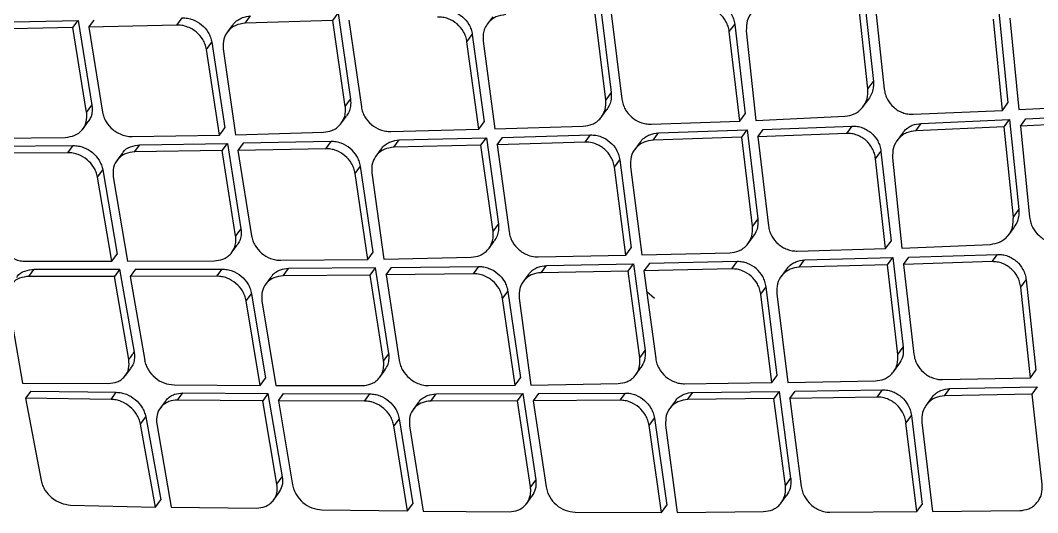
# Model space of a CAD drawing. Extents: x 832 to 912, y 781 to 934.
# Drawn here: x 898.177 to 900.054, y 877.338 to 878.246 of the extents above; entities that cross this region are included whole.
import ezdxf

# ---------------------------------------------------------------- set-up
doc = ezdxf.new("R2010")
doc.units = 0
doc.header["$MEASUREMENT"] = 0
doc.layers.add('1', color=4, linetype='Continuous')

# ---------------------------------------------------------------- blocks, each defined once
blk = doc.blocks.new('2026 SOVEREIGN HL')
at = {"layer": '1', "color": 3, "linetype": 'Continuous', "lineweight": 25}
for p, q in [((68.0042, 81.2031), (68.022, 81.038)), ((68.0119, 81.0245), (67.9942, 81.1895)), ((68.0242, 81.191), (68.042, 81.0241)), ((67.5282, 81.0045), (67.5077, 81.1677)), ((67.5177, 81.1812), (67.5382, 81.018)), ((67.5376, 81.1689), (67.558, 81.0055)), ((68.2536, 81.1666), (68.2704, 80.9984)), ((66.3923, 81.1473), (66.5544, 81.1506)), ((66.5446, 81.1373), (66.5544, 81.1506)), ((66.5544, 81.1506), (66.5799, 80.9943)), ((66.574, 81.138), (66.5838, 81.1513)), ((66.7366, 81.142), (66.7464, 81.1553)), ((66.8628, 81.1454), (66.8727, 81.1588)), ((67.0245, 81.1503), (66.8628, 81.1454)), ((67.0245, 81.1503), (67.0344, 81.1637)), ((67.0473, 80.9921), (67.0245, 81.1503)), ((67.0344, 81.1637), (67.0572, 81.0054)), ((67.0542, 81.1513), (67.0771, 80.9913)), ((67.3195, 81.1575), (67.3096, 81.144)), ((68.2603, 80.9847), (68.2435, 81.153)), ((68.2737, 81.1546), (68.2903, 80.9861)), ((66.5446, 81.1373), (66.3825, 81.134)), ((66.5701, 80.981), (66.5446, 81.1373)), ((66.7366, 81.142), (66.574, 81.138)), ((66.574, 81.138), (66.5995, 80.9815)), ((66.8394, 81.1421), (66.8295, 81.1288)), ((67.7561, 81.1299), (67.7661, 81.1434)), ((67.7754, 80.9651), (67.7561, 81.1299)), ((67.7661, 81.1434), (67.7854, 80.9786)), ((67.7876, 81.1317), (67.8052, 80.9662)), ((66.7912, 81.0971), (66.801, 81.1104)), ((66.801, 81.1104), (66.8254, 80.9525)), ((67.272, 81.1113), (67.2819, 81.1247)), ((67.2939, 80.95), (67.272, 81.1113)), ((67.2819, 81.1247), (67.3038, 80.9634)), ((67.3018, 81.1123), (67.3235, 80.9508)), ((66.8156, 80.9392), (66.7912, 81.0971)), ((66.8222, 81.0983), (66.845, 80.9397)), ((68.0119, 81.0245), (68.022, 81.038)), ((67.5382, 81.018), (67.5282, 81.0045)), ((67.0473, 80.9921), (67.0572, 81.0054)), ((68.0034, 80.9918), (68.0134, 81.0054)), ((68.2603, 80.9847), (68.2704, 80.9984)), ((66.5701, 80.981), (66.5799, 80.9943)), ((67.5203, 80.9727), (67.5302, 80.9861)), ((67.7754, 80.9651), (67.7854, 80.9786)), ((68.0954, 80.9775), (68.2603, 80.9847)), ((68.2903, 80.9861), (68.4558, 80.9941)), ((66.5634, 80.9508), (66.5731, 80.964)), ((67.0399, 80.961), (67.0498, 80.9744)), ((67.2939, 80.95), (67.3038, 80.9634)), ((67.6117, 80.9595), (67.7754, 80.9651)), ((67.8052, 80.9662), (67.9697, 80.974)), ((68.1002, 80.9473), (68.1102, 80.9609)), ((68.1102, 80.9609), (68.2734, 80.9679)), ((68.2634, 80.9542), (68.2734, 80.9679)), ((68.2734, 80.9679), (68.2905, 80.8018)), ((68.2934, 80.9556), (68.3034, 80.9692)), ((68.4587, 80.9633), (68.2934, 80.9556)), ((68.3034, 80.9692), (68.4688, 80.977)), ((66.845, 80.9397), (67.0072, 80.9445)), ((67.1312, 80.9458), (67.2939, 80.95)), ((67.3235, 80.9508), (67.4866, 80.9555)), ((67.6154, 80.9299), (67.6253, 80.9433)), ((67.6253, 80.9433), (67.789, 80.9487)), ((67.779, 80.9353), (67.7889, 80.9487)), ((67.789, 80.9487), (67.8087, 80.7846)), ((67.8087, 80.9363), (67.8187, 80.9498)), ((67.9728, 80.9423), (67.8087, 80.9363)), ((67.8187, 80.9498), (67.9828, 80.9558)), ((67.9728, 80.9423), (67.9828, 80.9558)), ((68.076, 80.943), (68.066, 80.9294)), ((68.2634, 80.9542), (68.1002, 80.9473)), ((68.2804, 80.7882), (68.2634, 80.9542)), ((68.2934, 80.9556), (68.3104, 80.7877)), ((66.3699, 80.9334), (66.5307, 80.935)), ((66.654, 80.9366), (66.8156, 80.9392)), ((66.6587, 80.9082), (66.6685, 80.9214)), ((66.6685, 80.9214), (66.8299, 80.9239)), ((66.8201, 80.9106), (66.8299, 80.9239)), ((66.8299, 80.9239), (66.8548, 80.7667)), ((66.8592, 80.9244), (66.8494, 80.9111)), ((67.0211, 80.9275), (66.8592, 80.9244)), ((67.0113, 80.9141), (67.0211, 80.9274)), ((67.137, 80.9169), (67.1468, 80.9302)), ((67.1468, 80.9302), (67.3078, 80.9341)), ((67.2979, 80.9208), (67.3078, 80.9341)), ((67.3078, 80.9341), (67.33, 80.775)), ((67.3275, 80.9215), (67.3374, 80.9349)), ((67.4904, 80.9261), (67.3275, 80.9215)), ((67.3275, 80.9215), (67.3497, 80.7607)), ((67.3374, 80.9349), (67.5003, 80.9395)), ((67.4904, 80.9261), (67.5003, 80.9395)), ((67.5916, 80.9261), (67.5817, 80.9127)), ((67.779, 80.9353), (67.6154, 80.9299)), ((67.7988, 80.7712), (67.779, 80.9353)), ((67.8087, 80.9363), (67.8284, 80.772)), ((66.5354, 80.9067), (66.3748, 80.9054)), ((66.3846, 80.9186), (66.5452, 80.92)), ((66.5354, 80.9067), (66.5452, 80.92)), ((66.6357, 80.9056), (66.626, 80.8924)), ((66.8201, 80.9106), (66.6587, 80.9082)), ((66.845, 80.7535), (66.8201, 80.9106)), ((67.0113, 80.9141), (66.8494, 80.9111)), ((66.8494, 80.9111), (66.8742, 80.7538)), ((67.1136, 80.9137), (67.1038, 80.9003)), ((67.2979, 80.9208), (67.137, 80.9169)), ((67.3201, 80.7617), (67.2979, 80.9208)), ((68.0261, 80.8957), (68.0361, 80.9092)), ((68.0361, 80.9092), (68.0547, 80.7435)), ((67.5442, 80.88), (67.5541, 80.8934)), ((67.5541, 80.8934), (67.5753, 80.7312)), ((68.0447, 80.73), (68.0261, 80.8957)), ((68.0574, 80.8973), (68.0744, 80.7309)), ((66.59, 80.8618), (66.5998, 80.8751)), ((66.5998, 80.8751), (66.6262, 80.7199)), ((67.0655, 80.8687), (67.0753, 80.882)), ((67.0893, 80.71), (67.0655, 80.8687)), ((67.0991, 80.7233), (67.0753, 80.882)), ((67.0964, 80.8698), (67.1185, 80.7104)), ((67.5654, 80.7179), (67.5442, 80.88)), ((67.5738, 80.8809), (67.5949, 80.7185)), ((66.6164, 80.7067), (66.59, 80.8618)), ((66.6192, 80.8621), (66.6455, 80.7067)), ((68.2804, 80.7882), (68.2905, 80.8018)), ((67.3201, 80.7617), (67.33, 80.775)), ((67.8087, 80.7846), (67.7988, 80.7712)), ((66.8548, 80.7667), (66.845, 80.7535)), ((67.7908, 80.7392), (67.8007, 80.7527)), ((68.2718, 80.7555), (68.2818, 80.7691)), ((66.8382, 80.7231), (66.8479, 80.7364)), ((67.3127, 80.7305), (67.3225, 80.7439)), ((68.0447, 80.73), (68.0547, 80.7435)), ((68.0744, 80.7309), (68.2382, 80.7378)), ((66.6164, 80.7067), (66.6262, 80.7199)), ((67.0893, 80.71), (67.0991, 80.7233)), ((67.4035, 80.7147), (67.5654, 80.7179)), ((67.5654, 80.7179), (67.5753, 80.7312)), ((67.5949, 80.7185), (67.7572, 80.7222)), ((67.8817, 80.7254), (68.0447, 80.73)), ((68.0878, 80.7143), (68.2511, 80.7194)), ((68.2411, 80.7059), (68.2511, 80.7194)), ((66.4568, 80.7067), (66.6164, 80.7067)), ((66.6455, 80.7067), (66.8056, 80.7074)), ((66.9284, 80.7084), (67.0893, 80.71)), ((67.1185, 80.7104), (67.28, 80.7142)), ((67.1327, 80.6949), (67.2938, 80.697)), ((67.284, 80.6836), (67.2938, 80.6969)), ((67.4091, 80.6856), (67.419, 80.6989)), ((67.419, 80.6989), (67.5792, 80.7018)), ((67.5693, 80.6885), (67.5792, 80.7018)), ((67.5792, 80.7018), (67.6007, 80.5419)), ((67.6086, 80.7024), (67.5987, 80.689)), ((67.7708, 80.706), (67.6086, 80.7024)), ((67.7609, 80.6925), (67.7708, 80.706)), ((67.8853, 80.6956), (67.8952, 80.709)), ((68.0482, 80.7), (67.8853, 80.6956)), ((67.8952, 80.709), (68.0581, 80.7135)), ((68.0482, 80.7), (68.0581, 80.7134)), ((68.0673, 80.5349), (68.0482, 80.7)), ((68.0581, 80.7135), (68.0772, 80.5484)), ((68.0778, 80.7008), (68.0878, 80.7143)), ((68.2411, 80.7059), (68.0778, 80.7008)), ((68.0778, 80.7008), (68.0968, 80.5356)), ((66.4634, 80.6788), (66.4731, 80.6919)), ((66.6213, 80.6786), (66.4634, 80.6788)), ((66.4731, 80.6919), (66.631, 80.6918)), ((66.631, 80.6917), (66.6213, 80.6786)), ((66.648, 80.5257), (66.6213, 80.6786)), ((66.631, 80.6918), (66.6578, 80.5389)), ((66.66, 80.6918), (66.6503, 80.6786)), ((66.8103, 80.6791), (66.6503, 80.6786)), ((66.6503, 80.6786), (66.6772, 80.524)), ((66.66, 80.6918), (66.82, 80.6923)), ((66.8103, 80.6791), (66.82, 80.6923)), ((66.9101, 80.6774), (66.9004, 80.6641)), ((66.933, 80.6798), (66.9427, 80.6931)), ((67.0936, 80.6813), (66.933, 80.6798)), ((67.1034, 80.6946), (66.9427, 80.6931)), ((67.0936, 80.6813), (67.1034, 80.6945)), ((67.118, 80.5234), (67.0936, 80.6813)), ((67.1278, 80.5366), (67.1034, 80.6946)), ((67.1229, 80.6816), (67.1327, 80.6949)), ((67.284, 80.6836), (67.1229, 80.6816)), ((67.1229, 80.6816), (67.1471, 80.5235)), ((67.3858, 80.6825), (67.376, 80.6692)), ((67.5693, 80.6885), (67.4091, 80.6856)), ((67.5909, 80.5286), (67.5693, 80.6885)), ((67.7609, 80.6925), (67.5987, 80.689)), ((67.5987, 80.689), (67.6203, 80.5274)), ((67.8616, 80.6919), (67.8517, 80.6785)), ((67.8143, 80.646), (67.8242, 80.6594)), ((67.8447, 80.4963), (67.8242, 80.6594)), ((68.294, 80.6587), (68.304, 80.6722)), ((68.312, 80.492), (68.294, 80.6587)), ((68.304, 80.6723), (68.3219, 80.5056)), ((66.8645, 80.6337), (66.8742, 80.6469)), ((66.8742, 80.6469), (66.9001, 80.491)), ((67.3378, 80.6377), (67.3476, 80.651)), ((67.3476, 80.651), (67.3708, 80.4915)), ((67.6181, 80.6381), (67.604, 80.6501)), ((67.8349, 80.4829), (67.8143, 80.646)), ((67.8437, 80.6466), (67.8642, 80.4833)), ((66.425, 80.6347), (66.4519, 80.4817)), ((66.8903, 80.4778), (66.8645, 80.6337)), ((66.8936, 80.6338), (66.9192, 80.4777)), ((67.361, 80.4782), (67.3378, 80.6377)), ((67.3685, 80.6385), (67.3901, 80.4784)), ((68.0673, 80.5349), (68.0772, 80.5484)), ((67.1278, 80.5366), (67.118, 80.5234)), ((67.5909, 80.5286), (67.6007, 80.5419)), ((66.6417, 80.4961), (66.6514, 80.5092)), ((67.5834, 80.4973), (67.5932, 80.5107)), ((68.0592, 80.5029), (68.0691, 80.5163)), ((66.8903, 80.4778), (66.9001, 80.491)), ((67.1111, 80.493), (67.1209, 80.5062)), ((67.8349, 80.4829), (67.8447, 80.4963)), ((68.1497, 80.4884), (68.312, 80.492)), ((68.312, 80.492), (68.3219, 80.5056)), ((66.4519, 80.4817), (66.6102, 80.4813)), ((66.7314, 80.4787), (66.8903, 80.4778)), ((66.9192, 80.4777), (67.0787, 80.4774)), ((67.2009, 80.4776), (67.361, 80.4782)), ((67.3901, 80.4784), (67.5509, 80.4811)), ((67.6737, 80.4808), (67.8349, 80.4829)), ((67.8642, 80.4833), (68.0257, 80.486)), ((68.1531, 80.4584), (68.1631, 80.4719)), ((68.1631, 80.4719), (68.3252, 80.4753)), ((68.3152, 80.4618), (68.3252, 80.4753)), ((66.4668, 80.4672), (66.4571, 80.4541)), ((66.6151, 80.4519), (66.4571, 80.4541)), ((66.4571, 80.4541), (66.4861, 80.3025)), ((66.4668, 80.4672), (66.6248, 80.4651)), ((66.6151, 80.4519), (66.6248, 80.4651)), ((66.7378, 80.4507), (66.7476, 80.4638)), ((66.7476, 80.4638), (66.9048, 80.4627)), ((66.9048, 80.4627), (66.8951, 80.4496)), ((66.9048, 80.4627), (66.9311, 80.3092)), ((66.924, 80.4494), (66.9337, 80.4626)), ((66.9337, 80.4626), (67.093, 80.4621)), ((67.0832, 80.4489), (67.093, 80.4621)), ((67.2054, 80.4489), (67.2151, 80.4621)), ((67.2151, 80.4621), (67.3751, 80.4626)), ((67.3653, 80.4493), (67.3751, 80.4626)), ((67.3751, 80.4626), (67.3989, 80.3039)), ((67.4042, 80.4627), (67.3944, 80.4494)), ((67.4042, 80.4627), (67.5645, 80.4637)), ((67.5547, 80.4504), (67.5645, 80.4637)), ((67.6792, 80.4515), (67.6891, 80.4649)), ((67.8386, 80.4534), (67.6792, 80.4515)), ((67.6891, 80.4649), (67.8485, 80.4667)), ((67.8485, 80.4667), (67.8386, 80.4534)), ((67.8596, 80.2926), (67.8386, 80.4534)), ((67.8485, 80.4667), (67.8694, 80.306)), ((67.8679, 80.4538), (67.8778, 80.4671)), ((68.0293, 80.4562), (67.8679, 80.4538)), ((67.8679, 80.4538), (67.8889, 80.2912)), ((67.8778, 80.4671), (68.0392, 80.4696)), ((68.0293, 80.4562), (68.0392, 80.4696)), ((68.1296, 80.4549), (68.1196, 80.4415)), ((68.3152, 80.4618), (68.1531, 80.4584)), ((68.3337, 80.2958), (68.3152, 80.4618)), ((66.7156, 80.449), (66.7059, 80.4358)), ((66.8951, 80.4495), (66.7378, 80.4507)), ((66.9214, 80.296), (66.8951, 80.4496)), ((66.924, 80.4494), (66.9503, 80.2942)), ((67.0832, 80.4489), (66.924, 80.4494)), ((67.1826, 80.4466), (67.1729, 80.4333)), ((67.3653, 80.4493), (67.2054, 80.4489)), ((67.3891, 80.2907), (67.3653, 80.4493)), ((67.5547, 80.4504), (67.3944, 80.4494)), ((67.3944, 80.4494), (67.418, 80.2906)), ((67.6561, 80.4486), (67.6462, 80.4353)), ((66.6694, 80.4066), (66.6791, 80.4198)), ((66.6791, 80.4198), (66.7071, 80.2668)), ((67.1468, 80.4162), (67.1371, 80.403)), ((67.1468, 80.4163), (67.1722, 80.2596)), ((67.6081, 80.4039), (67.6179, 80.4172)), ((67.6179, 80.4172), (67.6406, 80.257)), ((68.0823, 80.409), (68.0922, 80.4225)), ((68.0922, 80.4225), (68.1121, 80.2585)), ((66.6974, 80.2536), (66.6694, 80.4066)), ((66.6995, 80.4067), (66.7259, 80.2531)), ((67.1624, 80.2464), (67.1371, 80.403)), ((67.166, 80.403), (67.1912, 80.2461)), ((67.6308, 80.2437), (67.6081, 80.4039)), ((67.6387, 80.4046), (67.6597, 80.2436)), ((68.1022, 80.2451), (68.0822, 80.409)), ((68.1116, 80.4095), (68.1313, 80.2453)), ((66.9214, 80.296), (66.9311, 80.3092)), ((67.3989, 80.3039), (67.3891, 80.2907)), ((67.8596, 80.2926), (67.8694, 80.306)), ((66.6974, 80.2536), (66.7071, 80.2668)), ((66.915, 80.2664), (66.9247, 80.2795)), ((67.3822, 80.2602), (67.3919, 80.2734)), ((67.852, 80.2613), (67.8619, 80.2747)), ((66.5404, 80.2572), (66.6974, 80.2536)), ((66.7259, 80.2531), (66.8836, 80.2517)), ((67.0042, 80.2484), (67.1624, 80.2464)), ((67.1624, 80.2464), (67.1722, 80.2596)), ((67.1912, 80.2461), (67.3498, 80.2448)), ((67.6308, 80.2437), (67.6406, 80.257)), ((68.1313, 80.2453), (68.2921, 80.2469)), ((67.4715, 80.2441), (67.6308, 80.2437)), ((67.6597, 80.2436), (67.8196, 80.2453)), ((67.9419, 80.2441), (68.1022, 80.2451))]:
    blk.add_line(p, q, dxfattribs=at)
at = {"layer": '1', "color": 3, "linetype": 'Continuous', "lineweight": 25, "flags": 128}
for points in [[(66.8156, 80.9392), (66.8211, 80.9466), (66.8254, 80.9525)], [(67.361, 80.4782), (67.3665, 80.4856), (67.3708, 80.4915)], [(68.1022, 80.2451), (68.1077, 80.2526), (68.1121, 80.2585)]]:
    blk.add_lwpolyline(points, dxfattribs=at)
at = {"layer": '1', "color": 3, "linetype": 'Continuous', "lineweight": 25}
for points, knots in [([(65.5304, 85.7529), (65.7615, 85.6506), (66.2239, 85.446), (66.8968, 85.0959), (67.549, 84.7121), (68.1754, 84.2924), (68.7748, 83.8381), (69.3443, 83.3454), (69.8851, 82.8172), (70.3955, 82.2566), (70.878, 81.6702), (71.1725, 81.2589), (71.3199, 81.0533)], [0, 0, 0, 0, 0.100262, 0.200594, 0.300842, 0.400493, 0.499762, 0.599107, 0.699009, 0.799378, 0.89967, 1, 1, 1, 1]), ([(65.474, 85.1779), (65.4888, 85.1713), (65.5277, 85.1541), (65.5986, 85.1228), (65.6809, 85.0865), (65.7614, 85.0504), (65.83, 85.0191), (65.8948, 84.9888), (65.96, 84.9577), (66.078, 84.9007), (66.2452, 84.8176), (66.5155, 84.6772), (66.8377, 84.499), (67.2302, 84.2645), (67.635, 84.0024), (68.048, 83.7089), (68.4816, 83.3709), (68.934, 82.9798), (69.3999, 82.5304), (69.794, 82.1079), (70.1234, 81.7241), (70.3236, 81.4749), (70.4509, 81.31), (70.5097, 81.2328), (70.5681, 81.1547), (70.6242, 81.0787), (70.6812, 81.0002), (70.7362, 80.9226), (70.7743, 80.8687), (70.7919, 80.8437)], [0, 0, 0, 0, 0.0070152, 0.0183636, 0.033423, 0.0458503, 0.0564362, 0.0659722, 0.0767348, 0.0876128, 0.1225499, 0.1573384, 0.2190687, 0.2814672, 0.3546837, 0.4272196, 0.5001154, 0.5918222, 0.6850475, 0.7791456, 0.8408839, 0.9031277, 0.9169637, 0.9307216, 0.9450038, 0.9589914, 0.971501, 0.9868277, 1, 1, 1, 1]), ([(65.4668, 85.1624), (65.6788, 85.0677), (66.1027, 84.8784), (66.7183, 84.5522), (67.3155, 84.1964), (67.8904, 83.8089), (68.4389, 83.3883), (68.9609, 82.9354), (69.4568, 82.4506), (69.9258, 81.9368), (70.3703, 81.3995), (70.6419, 81.0224), (70.7778, 80.8338)], [0, 0, 0, 0, 0.100345, 0.2005899, 0.3009059, 0.4007551, 0.5000921, 0.5993814, 0.6990683, 0.7993487, 0.8996589, 1, 1, 1, 1]), ([(65.3862, 84.3949), (65.6142, 84.2867), (66.0703, 84.0704), (66.7267, 83.692), (67.3592, 83.2754), (67.9625, 82.8167), (68.5331, 82.3177), (69.0688, 81.7813), (69.5722, 81.2139), (69.8766, 80.8106), (70.0288, 80.609)], [0, 0, 0, 0, 0.125001, 0.250001, 0.375003, 0.499997, 0.624991, 0.749994, 0.874996, 1, 1, 1, 1]), ([(61.3533, 82.7876), (61.4809, 82.6836), (61.7413, 82.4714), (62.1237, 82.1604), (62.4895, 81.8632), (62.8226, 81.5926), (63.1215, 81.3499), (63.3865, 81.1347), (63.6181, 80.9467), (63.818, 80.7843), (64.0052, 80.6322), (64.1895, 80.4824), (64.3846, 80.3237), (64.5854, 80.1603), (64.7957, 79.9891), (65.0202, 79.8062), (65.2592, 79.6114), (65.5153, 79.4025), (65.7928, 79.1761), (66.1009, 78.9244), (66.4468, 78.6418), (66.8224, 78.3345), (67.2266, 78.0038), (67.6579, 77.651), (68.1234, 77.2704), (68.6072, 76.8749), (68.9361, 76.6068), (69.0982, 76.4746)], [0, 0, 0, 0, 0.049445, 0.100866, 0.148055, 0.191016, 0.22976, 0.263698, 0.293563, 0.319356, 0.341079, 0.366002, 0.390687, 0.416599, 0.443737, 0.472101, 0.503524, 0.536326, 0.571311, 0.611051, 0.655739, 0.705377, 0.75672, 0.812473, 0.872625, 0.937195, 1, 1, 1, 1]), ([(67.7124, 81.1895), (67.7156, 81.1894), (67.7221, 81.1893), (67.7317, 81.1867), (67.7405, 81.1826), (67.7509, 81.1752), (67.7591, 81.165), (67.7644, 81.1532), (67.7655, 81.1467), (67.7661, 81.1434)], [0, 0, 0, 0, 0.129448, 0.25585, 0.379504, 0.500812, 0.737991, 0.865947, 1, 1, 1, 1]), ([(67.2278, 81.1702), (67.2311, 81.1701), (67.2375, 81.17), (67.25, 81.1666), (67.2642, 81.1585), (67.2746, 81.1459), (67.2801, 81.1343), (67.2813, 81.128), (67.2819, 81.1247)], [0, 0, 0, 0, 0.130215, 0.257154, 0.500638, 0.739242, 0.866917, 1, 1, 1, 1]), ([(67.7561, 81.1299), (67.7555, 81.1332), (67.7544, 81.1397), (67.7491, 81.1515), (67.7409, 81.1616), (67.7305, 81.1691), (67.7217, 81.1732), (67.7121, 81.1758), (67.7056, 81.1759), (67.7024, 81.1759)], [0, 0, 0, 0, 0.134035, 0.26193, 0.499067, 0.620292, 0.744049, 0.870514, 1, 1, 1, 1]), ([(67.8303, 81.1817), (67.8245, 81.1808), (67.8155, 81.1794), (67.8049, 81.1731), (67.7957, 81.1645), (67.7877, 81.1506), (67.7876, 81.138), (67.7876, 81.1317)], [0, 0, 0, 0, 0.229372, 0.360118, 0.501406, 0.750957, 1, 1, 1, 1]), ([(66.7464, 81.1553), (66.7497, 81.1552), (66.7561, 81.155), (66.7686, 81.1516), (66.7828, 81.1435), (66.7933, 81.1312), (66.799, 81.1198), (66.8003, 81.1135), (66.801, 81.1104)], [0, 0, 0, 0, 0.130676, 0.2576457, 0.4999555, 0.7401154, 0.867658, 1, 1, 1, 1]), ([(66.8396, 81.142), (66.8401, 81.1427), (66.8424, 81.1466), (66.8485, 81.1513), (66.8589, 81.1571), (66.8674, 81.1581), (66.8727, 81.1588)], [0, 0, 0, 0, 0.074296, 0.359252, 0.608781, 1, 1, 1, 1]), ([(67.272, 81.1113), (67.2714, 81.1146), (67.2702, 81.1209), (67.2647, 81.1325), (67.2543, 81.1451), (67.2401, 81.1532), (67.2276, 81.1566), (67.2212, 81.1567), (67.2179, 81.1568)], [0, 0, 0, 0, 0.133325, 0.261145, 0.499802, 0.743135, 0.869939, 1, 1, 1, 1]), ([(67.3434, 81.1613), (67.3372, 81.1604), (67.3247, 81.1585), (67.312, 81.1482), (67.3057, 81.1382), (67.3015, 81.1269), (67.3016, 81.1185), (67.3018, 81.1123)], [0, 0, 0, 0, 0.249644, 0.499884, 0.663704, 0.750665, 1, 1, 1, 1]), ([(66.7912, 81.0971), (66.7905, 81.1002), (66.7891, 81.1065), (66.7835, 81.1179), (66.7749, 81.1278), (66.7639, 81.1354), (66.7538, 81.1398), (66.7445, 81.1421), (66.7387, 81.142), (66.7366, 81.142)], [0, 0, 0, 0, 0.132172, 0.259614, 0.499695, 0.62432, 0.768797, 0.918084, 1, 1, 1, 1]), ([(66.8628, 81.1454), (66.8567, 81.1446), (66.8445, 81.1428), (66.8305, 81.1318), (66.8218, 81.1164), (66.8221, 81.1043), (66.8222, 81.0983)], [0, 0, 0, 0, 0.249924, 0.500159, 0.750205, 1, 1, 1, 1]), ([(68.022, 81.038), (68.0221, 81.0365), (68.0224, 81.0324), (68.0218, 81.0246), (68.0194, 81.0148), (68.0153, 81.0087), (68.0132, 81.0056)], [0, 0, 0, 0, 0.128471, 0.350189, 0.66488, 1, 1, 1, 1]), ([(67.5382, 81.018), (67.5383, 81.0137), (67.5386, 81.0058), (67.5358, 80.9948), (67.5319, 80.9892), (67.5299, 80.9863)], [0, 0, 0, 0, 0.372317, 0.685144, 1, 1, 1, 1]), ([(67.9697, 80.974), (67.9755, 80.9749), (67.9846, 80.9764), (67.9951, 80.9828), (68.0041, 80.9915), (68.0119, 81.0055), (68.0119, 81.0181), (68.0119, 81.0245)], [0, 0, 0, 0, 0.232802, 0.362706, 0.501409, 0.750873, 1, 1, 1, 1]), ([(68.042, 81.0241), (68.0426, 81.0208), (68.0437, 81.0143), (68.0489, 81.0024), (68.057, 80.9921), (68.0674, 80.9845), (68.0762, 80.9803), (68.0857, 80.9777), (68.0921, 80.9776), (68.0954, 80.9775)], [0, 0, 0, 0, 0.13391, 0.261652, 0.498543, 0.621595, 0.745962, 0.87198, 1, 1, 1, 1]), ([(67.0572, 81.0054), (67.0574, 81.0009), (67.0578, 80.993), (67.0549, 80.9824), (67.0513, 80.9771), (67.0495, 80.9745)], [0, 0, 0, 0, 0.4009821, 0.7050127, 1, 1, 1, 1]), ([(67.4866, 80.9556), (67.4924, 80.9563), (67.5014, 80.9576), (67.5118, 80.9638), (67.5208, 80.9721), (67.5284, 80.9858), (67.5283, 80.9983), (67.5282, 81.0045)], [0, 0, 0, 0, 0.232392, 0.36231, 0.501105, 0.750671, 1, 1, 1, 1]), ([(67.5579, 81.0055), (67.5586, 81.0023), (67.5598, 80.9959), (67.5651, 80.9842), (67.5754, 80.9714), (67.5896, 80.9632), (67.6021, 80.9597), (67.6085, 80.9596), (67.6117, 80.9595)], [0, 0, 0, 0, 0.133181, 0.260895, 0.499507, 0.745464, 0.871704, 1, 1, 1, 1]), ([(66.5307, 80.935), (66.5368, 80.9358), (66.549, 80.9375), (66.5627, 80.948), (66.5709, 80.963), (66.5704, 80.975), (66.5702, 80.981)], [0, 0, 0, 0, 0.250014, 0.500003, 0.749991, 1, 1, 1, 1]), ([(66.5799, 80.9943), (66.5802, 80.9896), (66.5808, 80.9816), (66.5779, 80.9714), (66.5745, 80.9665), (66.5729, 80.9641)], [0, 0, 0, 0, 0.426472, 0.722862, 1, 1, 1, 1]), ([(66.5995, 80.9815), (66.6002, 80.9784), (66.6015, 80.9723), (66.6072, 80.9609), (66.6158, 80.951), (66.6269, 80.9433), (66.637, 80.9389), (66.6463, 80.9366), (66.652, 80.9366), (66.654, 80.9366)], [0, 0, 0, 0, 0.130563, 0.257405, 0.499377, 0.624518, 0.769364, 0.919214, 1, 1, 1, 1]), ([(67.0072, 80.9445), (67.0126, 80.9453), (67.0213, 80.9464), (67.0315, 80.9522), (67.0398, 80.9598), (67.0457, 80.9701), (67.0479, 80.9808), (67.0478, 80.9877), (67.0475, 80.9911), (67.0473, 80.992), (67.0473, 80.9921)], [0, 0, 0, 0, 0.220782, 0.353201, 0.500047, 0.709639, 0.863004, 0.95983, 0.995266, 1, 1, 1, 1]), ([(67.0771, 80.9913), (67.0777, 80.9881), (67.079, 80.9819), (67.0846, 80.9703), (67.095, 80.9578), (67.1092, 80.9496), (67.1217, 80.9462), (67.128, 80.9459), (67.1312, 80.9458)], [0, 0, 0, 0, 0.132068, 0.259469, 0.499756, 0.745012, 0.871359, 1, 1, 1, 1]), ([(68.0763, 80.9428), (68.0768, 80.9437), (68.079, 80.9476), (68.0852, 80.9525), (68.0956, 80.9588), (68.1046, 80.9601), (68.1102, 80.9609)], [0, 0, 0, 0, 0.073818, 0.343853, 0.588393, 1, 1, 1, 1]), ([(67.5919, 80.9259), (67.5923, 80.9267), (67.5945, 80.9305), (67.6006, 80.9353), (67.611, 80.9414), (67.6198, 80.9426), (67.6253, 80.9433)], [0, 0, 0, 0, 0.070503, 0.34419, 0.590553, 1, 1, 1, 1]), ([(68.0261, 80.8957), (68.0255, 80.8991), (68.0244, 80.9056), (68.0192, 80.9175), (68.0111, 80.9277), (68.0008, 80.9352), (67.992, 80.9395), (67.9825, 80.9421), (67.976, 80.9422), (67.9728, 80.9423)], [0, 0, 0, 0, 0.13509, 0.263312, 0.499044, 0.621028, 0.745076, 0.871299, 1, 1, 1, 1]), ([(67.9828, 80.9559), (67.986, 80.9558), (67.9925, 80.9557), (68.002, 80.953), (68.0108, 80.9488), (68.0211, 80.9413), (68.0292, 80.931), (68.0344, 80.9192), (68.0355, 80.9126), (68.0361, 80.9092)], [0, 0, 0, 0, 0.128784, 0.255043, 0.379103, 0.501369, 0.736911, 0.865052, 1, 1, 1, 1]), ([(68.1002, 80.9473), (68.0944, 80.9465), (68.0853, 80.9451), (68.0748, 80.9388), (68.0656, 80.9302), (68.0577, 80.9163), (68.0575, 80.9036), (68.0574, 80.8973)], [0, 0, 0, 0, 0.231508, 0.361779, 0.501521, 0.75096, 1, 1, 1, 1]), ([(66.6362, 80.9053), (66.6366, 80.9061), (66.6394, 80.9119), (66.6505, 80.9187), (66.6625, 80.9205), (66.6685, 80.9214)], [0, 0, 0, 0, 0.072738, 0.536382, 1, 1, 1, 1]), ([(67.0753, 80.882), (67.0746, 80.8852), (67.0733, 80.8915), (67.0677, 80.9031), (67.0571, 80.9155), (67.043, 80.9236), (67.0306, 80.9271), (67.0243, 80.9273), (67.0211, 80.9275)], [0, 0, 0, 0, 0.133301, 0.261519, 0.502008, 0.745912, 0.871751, 1, 1, 1, 1]), ([(67.1138, 80.9135), (67.1143, 80.9143), (67.1165, 80.918), (67.1225, 80.9227), (67.1327, 80.9285), (67.1414, 80.9296), (67.1468, 80.9302)], [0, 0, 0, 0, 0.070514, 0.348041, 0.595701, 1, 1, 1, 1]), ([(67.5442, 80.88), (67.5436, 80.8833), (67.5423, 80.8898), (67.5369, 80.9014), (67.5286, 80.9116), (67.5181, 80.9191), (67.5083, 80.9237), (67.4989, 80.9261), (67.4926, 80.9261), (67.4904, 80.9261)], [0, 0, 0, 0, 0.134325, 0.262464, 0.499512, 0.624244, 0.749524, 0.914808, 1, 1, 1, 1]), ([(67.5003, 80.9395), (67.5036, 80.9394), (67.51, 80.9392), (67.5224, 80.9357), (67.5365, 80.9275), (67.5468, 80.9148), (67.5522, 80.9032), (67.5535, 80.8967), (67.5541, 80.8935)], [0, 0, 0, 0, 0.129207, 0.255729, 0.500566, 0.737595, 0.865689, 1, 1, 1, 1]), ([(67.6154, 80.9299), (67.6097, 80.9291), (67.6007, 80.9278), (67.5902, 80.9217), (67.5812, 80.9133), (67.5736, 80.8996), (67.5737, 80.8871), (67.5738, 80.8809)], [0, 0, 0, 0, 0.230324, 0.360796, 0.501249, 0.750762, 1, 1, 1, 1]), ([(66.59, 80.8618), (66.5893, 80.865), (66.5879, 80.8711), (66.5821, 80.8824), (66.5716, 80.8946), (66.5574, 80.9027), (66.5451, 80.9063), (66.5387, 80.9066), (66.5354, 80.9067)], [0, 0, 0, 0, 0.132519, 0.260156, 0.50003, 0.742221, 0.869277, 1, 1, 1, 1]), ([(66.5452, 80.92), (66.5484, 80.9198), (66.5548, 80.9195), (66.5672, 80.916), (66.5813, 80.9079), (66.5919, 80.8956), (66.5977, 80.8843), (66.5991, 80.8782), (66.5998, 80.8751)], [0, 0, 0, 0, 0.1305, 0.257493, 0.499937, 0.739864, 0.867496, 1, 1, 1, 1]), ([(66.6587, 80.9082), (66.6526, 80.9074), (66.6405, 80.9059), (66.6267, 80.8952), (66.6184, 80.88), (66.6189, 80.8681), (66.6192, 80.8621)], [0, 0, 0, 0, 0.250039, 0.500104, 0.750059, 1, 1, 1, 1]), ([(67.0655, 80.8687), (67.0648, 80.8719), (67.0635, 80.8782), (67.0579, 80.8897), (67.0474, 80.9021), (67.0333, 80.9103), (67.0209, 80.9138), (67.0145, 80.914), (67.0113, 80.9142)], [0, 0, 0, 0, 0.133572, 0.261496, 0.499879, 0.743566, 0.870271, 1, 1, 1, 1]), ([(67.137, 80.9169), (67.1309, 80.916), (67.1187, 80.9143), (67.1051, 80.9037), (67.0994, 80.8936), (67.0959, 80.8826), (67.0962, 80.8758), (67.0964, 80.8698)], [0, 0, 0, 0, 0.249877, 0.500061, 0.722856, 0.750318, 1, 1, 1, 1]), ([(68.2905, 80.8018), (68.2905, 80.8018), (68.2905, 80.8017), (68.2905, 80.8014), (68.2906, 80.8006), (68.2908, 80.7973), (68.2905, 80.7903), (68.2885, 80.7797), (68.284, 80.7729), (68.2815, 80.7693)], [0, 0, 0, 0, 0.002634, 0.007233, 0.022399, 0.076739, 0.281148, 0.612701, 1, 1, 1, 1]), ([(67.33, 80.775), (67.3301, 80.7736), (67.3305, 80.7697), (67.3302, 80.7623), (67.3282, 80.7528), (67.3243, 80.747), (67.3222, 80.7441)], [0, 0, 0, 0, 0.1234272, 0.344146, 0.6617455, 1, 1, 1, 1]), ([(67.7572, 80.7222), (67.763, 80.723), (67.7721, 80.7242), (67.7824, 80.7304), (67.7914, 80.7387), (67.799, 80.7524), (67.7989, 80.7649), (67.7988, 80.7712)], [0, 0, 0, 0, 0.23464, 0.364023, 0.501218, 0.750626, 1, 1, 1, 1]), ([(67.8087, 80.7846), (67.8088, 80.7843), (67.8089, 80.7832), (67.8091, 80.7797), (67.809, 80.7728), (67.8069, 80.7626), (67.8027, 80.7562), (67.8004, 80.7529)], [0, 0, 0, 0, 0.0301701, 0.090482, 0.3009344, 0.6309786, 1, 1, 1, 1]), ([(67.8284, 80.772), (67.829, 80.7687), (67.8302, 80.7622), (67.8355, 80.7504), (67.8437, 80.7402), (67.854, 80.7326), (67.8628, 80.7284), (67.8722, 80.7257), (67.8785, 80.7255), (67.8817, 80.7254)], [0, 0, 0, 0, 0.134116, 0.262, 0.498726, 0.622354, 0.746913, 0.872726, 1, 1, 1, 1]), ([(68.2382, 80.7378), (68.244, 80.7387), (68.2531, 80.7401), (68.2635, 80.7466), (68.2725, 80.7552), (68.2803, 80.7692), (68.2804, 80.7819), (68.2804, 80.7882)], [0, 0, 0, 0, 0.23446, 0.363908, 0.501337, 0.750778, 1, 1, 1, 1]), ([(68.3104, 80.7877), (68.3109, 80.7844), (68.312, 80.7778), (68.3172, 80.7658), (68.3252, 80.7554), (68.3355, 80.7478), (68.3443, 80.7435), (68.3537, 80.7408), (68.3601, 80.7407), (68.3633, 80.7406)], [0, 0, 0, 0, 0.134878, 0.262934, 0.498478, 0.622354, 0.746966, 0.872747, 1, 1, 1, 1]), ([(66.8056, 80.7074), (66.811, 80.708), (66.8197, 80.7089), (66.8298, 80.7145), (66.838, 80.7218), (66.8438, 80.732), (66.8457, 80.7426), (66.8456, 80.7492), (66.8452, 80.7523), (66.8451, 80.7532), (66.845, 80.7535), (66.845, 80.7535)], [0, 0, 0, 0, 0.223271, 0.355072, 0.500007, 0.713135, 0.867701, 0.963383, 0.989062, 0.998656, 1, 1, 1, 1]), ([(66.8548, 80.7667), (66.8551, 80.7625), (66.8557, 80.7549), (66.8531, 80.7444), (66.8495, 80.7392), (66.8477, 80.7365)], [0, 0, 0, 0, 0.380921, 0.692814, 1, 1, 1, 1]), ([(66.8742, 80.7538), (66.8749, 80.7506), (66.8763, 80.7444), (66.8819, 80.7331), (66.8925, 80.7206), (66.9067, 80.7124), (66.919, 80.7088), (66.9253, 80.7085), (66.9284, 80.7084)], [0, 0, 0, 0, 0.13199, 0.25944, 0.499857, 0.745867, 0.872031, 1, 1, 1, 1]), ([(67.28, 80.7142), (67.2855, 80.7149), (67.2942, 80.716), (67.3044, 80.7219), (67.3127, 80.7295), (67.3185, 80.7399), (67.3206, 80.7507), (67.3206, 80.7574), (67.3203, 80.7606), (67.3202, 80.7614), (67.3201, 80.7617), (67.3201, 80.7617)], [0, 0, 0, 0, 0.225122, 0.356517, 0.500188, 0.714243, 0.86909, 0.964388, 0.98968, 0.99883, 1, 1, 1, 1]), ([(67.3497, 80.7607), (67.3504, 80.7575), (67.3516, 80.7512), (67.3571, 80.7396), (67.3655, 80.7294), (67.376, 80.7219), (67.386, 80.7171), (67.3948, 80.715), (67.401, 80.7146), (67.4029, 80.7147), (67.4035, 80.7147)], [0, 0, 0, 0, 0.133128, 0.260771, 0.499039, 0.624475, 0.749568, 0.924945, 0.974991, 1, 1, 1, 1]), ([(66.4022, 80.7515), (66.403, 80.7485), (66.4044, 80.7425), (66.4102, 80.7313), (66.4209, 80.719), (66.4351, 80.7108), (66.4474, 80.7072), (66.4537, 80.7068), (66.4568, 80.7067)], [0, 0, 0, 0, 0.130346, 0.257284, 0.499987, 0.745202, 0.871532, 1, 1, 1, 1]), ([(68.2511, 80.7194), (68.2544, 80.7193), (68.2607, 80.7192), (68.2702, 80.7165), (68.279, 80.7122), (68.2892, 80.7046), (68.2972, 80.6942), (68.3024, 80.6823), (68.3035, 80.6757), (68.304, 80.6723)], [0, 0, 0, 0, 0.127926, 0.253871, 0.378174, 0.501229, 0.735368, 0.863896, 1, 1, 1, 1]), ([(67.2938, 80.697), (67.297, 80.6968), (67.3033, 80.6965), (67.3157, 80.693), (67.3297, 80.6847), (67.3401, 80.6722), (67.3456, 80.6606), (67.3469, 80.6542), (67.3476, 80.651)], [0, 0, 0, 0, 0.128638, 0.255008, 0.500321, 0.736825, 0.865168, 1, 1, 1, 1]), ([(67.3861, 80.6823), (67.3866, 80.6831), (67.3887, 80.6869), (67.3947, 80.6915), (67.4048, 80.6973), (67.4135, 80.6983), (67.419, 80.6989)], [0, 0, 0, 0, 0.076638, 0.345813, 0.58967, 1, 1, 1, 1]), ([(67.8242, 80.6594), (67.8236, 80.6627), (67.8223, 80.6692), (67.817, 80.681), (67.8068, 80.6937), (67.7928, 80.7021), (67.7804, 80.7056), (67.774, 80.7059), (67.7708, 80.706)], [0, 0, 0, 0, 0.135688, 0.26424, 0.499454, 0.745523, 0.871726, 1, 1, 1, 1]), ([(67.8619, 80.6918), (67.8624, 80.6925), (67.8645, 80.6963), (67.8705, 80.701), (67.8808, 80.7072), (67.8896, 80.7083), (67.8952, 80.709)], [0, 0, 0, 0, 0.069305, 0.338738, 0.583874, 1, 1, 1, 1]), ([(68.294, 80.6587), (68.2935, 80.6621), (68.2924, 80.6687), (68.2872, 80.6807), (68.2792, 80.691), (68.269, 80.6986), (68.2602, 80.7029), (68.2507, 80.7056), (68.2443, 80.7058), (68.2411, 80.7059)], [0, 0, 0, 0, 0.136155, 0.26479, 0.499119, 0.621779, 0.746109, 0.872064, 1, 1, 1, 1]), ([(66.4634, 80.6788), (66.4574, 80.6781), (66.4455, 80.6768), (66.4321, 80.6667), (66.424, 80.6521), (66.4247, 80.6405), (66.425, 80.6347)], [0, 0, 0, 0, 0.250131, 0.500095, 0.749942, 1, 1, 1, 1]), ([(66.4415, 80.6767), (66.4418, 80.6775), (66.4446, 80.6831), (66.4555, 80.6896), (66.4672, 80.6912), (66.4731, 80.6919)], [0, 0, 0, 0, 0.078312, 0.539141, 1, 1, 1, 1]), ([(66.8645, 80.6337), (66.8638, 80.6369), (66.8624, 80.6431), (66.8566, 80.6545), (66.8461, 80.6668), (66.8321, 80.675), (66.8198, 80.6786), (66.8135, 80.6789), (66.8103, 80.6791)], [0, 0, 0, 0, 0.134105, 0.262277, 0.499977, 0.743964, 0.870569, 1, 1, 1, 1]), ([(66.82, 80.6923), (66.8232, 80.6921), (66.8295, 80.6918), (66.8418, 80.6882), (66.8559, 80.68), (66.8664, 80.6677), (66.8721, 80.6563), (66.8735, 80.6501), (66.8742, 80.6469)], [0, 0, 0, 0, 0.129028, 0.25544, 0.499676, 0.737468, 0.865734, 1, 1, 1, 1]), ([(66.933, 80.6798), (66.9269, 80.6791), (66.9148, 80.6776), (66.9023, 80.6679), (66.8966, 80.6584), (66.8947, 80.653), (66.8929, 80.646), (66.8932, 80.6398), (66.8935, 80.6338)], [0, 0, 0, 0, 0.249803, 0.499694, 0.679359, 0.742794, 0.750269, 1, 1, 1, 1]), ([(66.9427, 80.6931), (66.9374, 80.6925), (66.9288, 80.6916), (66.9188, 80.686), (66.9129, 80.6816), (66.9108, 80.6779), (66.9104, 80.6772)], [0, 0, 0, 0, 0.407242, 0.653542, 0.927824, 1, 1, 1, 1]), ([(67.3378, 80.6377), (67.3371, 80.6409), (67.3358, 80.6473), (67.3302, 80.6589), (67.3219, 80.6689), (67.3111, 80.6767), (67.3011, 80.6812), (67.2918, 80.6836), (67.286, 80.6836), (67.284, 80.6836)], [0, 0, 0, 0, 0.134853, 0.263163, 0.499645, 0.624591, 0.768968, 0.919267, 1, 1, 1, 1]), ([(67.4091, 80.6856), (67.4035, 80.6849), (67.3946, 80.6838), (67.3844, 80.678), (67.3756, 80.67), (67.3682, 80.6567), (67.3684, 80.6446), (67.3685, 80.6385)], [0, 0, 0, 0, 0.231799, 0.361845, 0.501081, 0.750537, 1, 1, 1, 1]), ([(67.8143, 80.646), (67.8136, 80.6493), (67.8124, 80.6558), (67.8071, 80.6675), (67.7969, 80.6803), (67.7829, 80.6886), (67.7705, 80.6922), (67.7641, 80.6924), (67.7609, 80.6925)], [0, 0, 0, 0, 0.135722, 0.264355, 0.499796, 0.745584, 0.871755, 1, 1, 1, 1]), ([(67.8853, 80.6956), (67.8795, 80.6948), (67.8705, 80.6936), (67.8601, 80.6874), (67.8512, 80.6791), (67.8436, 80.6654), (67.8437, 80.6529), (67.8437, 80.6466)], [0, 0, 0, 0, 0.232791, 0.362675, 0.501347, 0.750709, 1, 1, 1, 1]), ([(68.0772, 80.5484), (68.0774, 80.542), (68.0776, 80.5302), (68.0715, 80.5209), (68.0687, 80.5166)], [0, 0, 0, 0, 0.539377, 1, 1, 1, 1]), ([(66.648, 80.5257), (66.6499, 80.5282), (66.6531, 80.5326), (66.6563, 80.5369), (66.6578, 80.5389)], [0, 0, 0, 0, 0.5599949, 1, 1, 1, 1]), ([(66.6578, 80.5389), (66.658, 80.5376), (66.6585, 80.534), (66.6585, 80.527), (66.6568, 80.5178), (66.6531, 80.5123), (66.6511, 80.5094)], [0, 0, 0, 0, 0.116312, 0.335029, 0.655968, 1, 1, 1, 1]), ([(67.1206, 80.5064), (67.1228, 80.5097), (67.1269, 80.5159), (67.1285, 80.5258), (67.1283, 80.5324), (67.128, 80.5355), (67.1279, 80.5363), (67.1278, 80.5365), (67.1278, 80.5366), (67.1278, 80.5366)], [0, 0, 0, 0, 0.381855, 0.717658, 0.923856, 0.978229, 0.993185, 0.997609, 1, 1, 1, 1]), ([(67.5509, 80.4811), (67.5564, 80.4818), (67.5651, 80.4829), (67.5752, 80.4888), (67.5803, 80.4934), (67.5834, 80.4973), (67.5867, 80.502), (67.5904, 80.5106), (67.5916, 80.5206), (67.5912, 80.5267), (67.5909, 80.5284), (67.5909, 80.5286)], [0, 0, 0, 0, 0.2285, 0.358985, 0.500101, 0.526989, 0.577638, 0.749766, 0.930063, 0.992888, 1, 1, 1, 1]), ([(67.6007, 80.5419), (67.601, 80.5357), (67.6014, 80.5241), (67.5955, 80.5151), (67.5928, 80.5109)], [0, 0, 0, 0, 0.538014, 1, 1, 1, 1]), ([(67.6203, 80.5274), (67.621, 80.5241), (67.6222, 80.5177), (67.6277, 80.506), (67.638, 80.4933), (67.652, 80.4849), (67.6643, 80.4813), (67.6706, 80.481), (67.6737, 80.4808)], [0, 0, 0, 0, 0.134605, 0.262857, 0.499589, 0.747705, 0.873391, 1, 1, 1, 1]), ([(68.0257, 80.486), (68.0314, 80.4867), (68.0403, 80.4879), (68.0507, 80.4939), (68.057, 80.4997), (68.0624, 80.5072), (68.0674, 80.5183), (68.0674, 80.5287), (68.0673, 80.5349)], [0, 0, 0, 0, 0.229181, 0.359761, 0.500818, 0.587501, 0.750844, 1, 1, 1, 1]), ([(68.0968, 80.5356), (68.0973, 80.5322), (68.0985, 80.5257), (68.1038, 80.5138), (68.1118, 80.5035), (68.1221, 80.4959), (68.1309, 80.4915), (68.1402, 80.4888), (68.1465, 80.4885), (68.1497, 80.4884)], [0, 0, 0, 0, 0.135285, 0.263574, 0.498701, 0.623247, 0.748129, 0.873627, 1, 1, 1, 1]), ([(66.6102, 80.4813), (66.6158, 80.4818), (66.6244, 80.4827), (66.6341, 80.4881), (66.6423, 80.4956), (66.6491, 80.5082), (66.6484, 80.5199), (66.648, 80.5257)], [0, 0, 0, 0, 0.235068, 0.364195, 0.500733, 0.750219, 1, 1, 1, 1]), ([(66.6771, 80.524), (66.6779, 80.5209), (66.6793, 80.5149), (66.6851, 80.5036), (66.6957, 80.4913), (66.7128, 80.4809), (66.7252, 80.4794), (66.7314, 80.4787)], [0, 0, 0, 0, 0.13218, 0.259847, 0.500578, 0.748037, 1, 1, 1, 1]), ([(67.0787, 80.4774), (67.0842, 80.478), (67.0929, 80.4789), (67.1029, 80.4845), (67.1111, 80.4918), (67.1168, 80.5021), (67.1187, 80.5128), (67.1185, 80.5194), (67.1182, 80.5224), (67.1181, 80.5231), (67.1181, 80.5233), (67.118, 80.5234), (67.1181, 80.5234), (67.118, 80.5234), (67.118, 80.5234)], [0, 0, 0, 0, 0.227882, 0.358533, 0.500082, 0.718026, 0.874227, 0.968269, 0.991917, 0.997909, 0.999435, 0.999828, 0.999957, 1, 1, 1, 1]), ([(67.1471, 80.5235), (67.1478, 80.5203), (67.1492, 80.514), (67.1548, 80.5026), (67.1632, 80.4925), (67.1741, 80.4847), (67.184, 80.4801), (67.1932, 80.4777), (67.199, 80.4776), (67.2009, 80.4776)], [0, 0, 0, 0, 0.133343, 0.261118, 0.499223, 0.624871, 0.769793, 0.920425, 1, 1, 1, 1]), ([(68.1296, 80.4549), (68.1301, 80.4556), (68.1326, 80.4591), (68.1382, 80.464), (68.1486, 80.4701), (68.1575, 80.4712), (68.1631, 80.4719)], [0, 0, 0, 0, 0.069293, 0.335943, 0.580138, 1, 1, 1, 1]), ([(66.6694, 80.4066), (66.6686, 80.4098), (66.6671, 80.4159), (66.6612, 80.4272), (66.6506, 80.4393), (66.6367, 80.4476), (66.6245, 80.4513), (66.6182, 80.4517), (66.6151, 80.4519)], [0, 0, 0, 0, 0.135323, 0.263914, 0.500041, 0.744396, 0.870924, 1, 1, 1, 1]), ([(66.6248, 80.4651), (66.6279, 80.4649), (66.6341, 80.4645), (66.6464, 80.4607), (66.6603, 80.4525), (66.6709, 80.4403), (66.6768, 80.4291), (66.6783, 80.4229), (66.6791, 80.4198)], [0, 0, 0, 0, 0.128535, 0.254803, 0.499592, 0.73585, 0.864557, 1, 1, 1, 1]), ([(66.7159, 80.4488), (66.7163, 80.4496), (66.7184, 80.4531), (66.7241, 80.4574), (66.7339, 80.4627), (66.7423, 80.4634), (66.7476, 80.4638)], [0, 0, 0, 0, 0.079192, 0.350503, 0.594658, 1, 1, 1, 1]), ([(67.093, 80.4621), (67.0961, 80.462), (67.1023, 80.4616), (67.1146, 80.4579), (67.1286, 80.4497), (67.139, 80.4373), (67.1447, 80.4258), (67.1461, 80.4195), (67.1468, 80.4163)], [0, 0, 0, 0, 0.12755, 0.25343, 0.499368, 0.734674, 0.863685, 1, 1, 1, 1]), ([(67.183, 80.4464), (67.1834, 80.4471), (67.1853, 80.4507), (67.1911, 80.4551), (67.2011, 80.4607), (67.2097, 80.4616), (67.2151, 80.4621)], [0, 0, 0, 0, 0.072015, 0.340513, 0.584938, 1, 1, 1, 1]), ([(67.5645, 80.4637), (67.5677, 80.4636), (67.5739, 80.4633), (67.5863, 80.4596), (67.6002, 80.4512), (67.6104, 80.4386), (67.616, 80.427), (67.6173, 80.4205), (67.6179, 80.4172)], [0, 0, 0, 0, 0.127502, 0.253479, 0.500219, 0.734571, 0.863491, 1, 1, 1, 1]), ([(67.6565, 80.4483), (67.657, 80.4492), (67.6588, 80.4531), (67.6649, 80.4575), (67.6748, 80.4633), (67.6835, 80.4643), (67.6891, 80.4649)], [0, 0, 0, 0, 0.079796, 0.343072, 0.5844, 1, 1, 1, 1]), ([(68.0823, 80.409), (68.0816, 80.4124), (68.0804, 80.419), (68.0751, 80.4308), (68.067, 80.4411), (68.0568, 80.4488), (68.047, 80.4535), (68.0377, 80.4562), (68.0315, 80.4562), (68.0293, 80.4562)], [0, 0, 0, 0, 0.136951, 0.265932, 0.499366, 0.624595, 0.74937, 0.91507, 1, 1, 1, 1]), ([(68.0392, 80.4696), (68.0424, 80.4695), (68.0487, 80.4692), (68.058, 80.4665), (68.0668, 80.4621), (68.077, 80.4545), (68.085, 80.4443), (68.0904, 80.4324), (68.0916, 80.4259), (68.0922, 80.4225)], [0, 0, 0, 0, 0.12708, 0.252726, 0.377183, 0.500809, 0.734156, 0.863068, 1, 1, 1, 1]), ([(68.1531, 80.4584), (68.1475, 80.4577), (68.1386, 80.4566), (68.1282, 80.4505), (68.1229, 80.4457), (68.1197, 80.4416), (68.1163, 80.4368), (68.1114, 80.4264), (68.1115, 80.4158), (68.1116, 80.4095)], [0, 0, 0, 0, 0.227479, 0.358529, 0.500879, 0.528142, 0.578977, 0.750895, 1, 1, 1, 1]), ([(66.7378, 80.4507), (66.7324, 80.4502), (66.7238, 80.4494), (66.714, 80.4441), (66.7055, 80.4366), (66.6986, 80.4241), (66.6992, 80.4125), (66.6995, 80.4067)], [0, 0, 0, 0, 0.230636, 0.360876, 0.500802, 0.750253, 1, 1, 1, 1]), ([(67.1371, 80.403), (67.1364, 80.4063), (67.135, 80.4126), (67.1293, 80.424), (67.1188, 80.4364), (67.1049, 80.4447), (67.0926, 80.4484), (67.0864, 80.4487), (67.0832, 80.4489)], [0, 0, 0, 0, 0.135935, 0.264728, 0.500009, 0.745698, 0.87188, 1, 1, 1, 1]), ([(67.2054, 80.4489), (67.1997, 80.4483), (67.191, 80.4474), (67.1809, 80.4417), (67.1724, 80.434), (67.1653, 80.421), (67.1658, 80.409), (67.166, 80.403)], [0, 0, 0, 0, 0.232973, 0.362692, 0.500913, 0.750375, 1, 1, 1, 1]), ([(67.6081, 80.4039), (67.6074, 80.4072), (67.6061, 80.4137), (67.6006, 80.4253), (67.5903, 80.4379), (67.5764, 80.4463), (67.5641, 80.4499), (67.5579, 80.4503), (67.5547, 80.4504)], [0, 0, 0, 0, 0.136588, 0.265561, 0.499937, 0.746424, 0.872431, 1, 1, 1, 1]), ([(67.6792, 80.4515), (67.6737, 80.4509), (67.665, 80.4499), (67.6548, 80.4442), (67.6501, 80.44), (67.6479, 80.4375), (67.6479, 80.4374), (67.6476, 80.4371), (67.6467, 80.4359), (67.6434, 80.4314), (67.6384, 80.4213), (67.6386, 80.4107), (67.6387, 80.4046)], [0, 0, 0, 0, 0.227008, 0.358112, 0.500711, 0.501297, 0.502366, 0.505871, 0.518525, 0.566233, 0.750739, 1, 1, 1, 1]), ([(66.4861, 80.3025), (66.4869, 80.2994), (66.4884, 80.2934), (66.4943, 80.2823), (66.505, 80.2701), (66.5221, 80.2597), (66.5343, 80.258), (66.5404, 80.2572)], [0, 0, 0, 0, 0.132447, 0.260223, 0.500648, 0.75045, 1, 1, 1, 1]), ([(66.9311, 80.3092), (66.9315, 80.3032), (66.9323, 80.2922), (66.9268, 80.2837), (66.9243, 80.2797)], [0, 0, 0, 0, 0.539233, 1, 1, 1, 1]), ([(67.3989, 80.3039), (67.3992, 80.2978), (67.3998, 80.2864), (67.3941, 80.2777), (67.3915, 80.2737)], [0, 0, 0, 0, 0.541414, 1, 1, 1, 1]), ([(67.8695, 80.306), (67.8697, 80.2997), (67.8701, 80.2881), (67.8642, 80.2791), (67.8615, 80.2749)], [0, 0, 0, 0, 0.5377408, 1, 1, 1, 1]), ([(66.8836, 80.2517), (66.8891, 80.2522), (66.8976, 80.253), (66.9073, 80.2584), (66.9156, 80.2658), (66.9224, 80.2785), (66.9217, 80.2902), (66.9214, 80.296)], [0, 0, 0, 0, 0.231669, 0.361643, 0.50078, 0.750179, 1, 1, 1, 1]), ([(66.9503, 80.2942), (66.9511, 80.291), (66.9525, 80.2848), (66.9583, 80.2735), (66.9688, 80.2612), (66.9858, 80.2507), (66.9981, 80.2491), (67.0042, 80.2483)], [0, 0, 0, 0, 0.134168, 0.262469, 0.500578, 0.749978, 1, 1, 1, 1]), ([(67.3498, 80.2448), (67.3554, 80.2454), (67.3641, 80.2462), (67.3741, 80.2518), (67.3827, 80.2596), (67.3888, 80.2712), (67.39, 80.2826), (67.3894, 80.2885), (67.3892, 80.2902), (67.3891, 80.2906), (67.3891, 80.2907)], [0, 0, 0, 0, 0.231755, 0.361585, 0.500444, 0.74932, 0.932574, 0.980807, 0.997922, 1, 1, 1, 1]), ([(67.418, 80.2906), (67.4187, 80.2873), (67.4201, 80.281), (67.4257, 80.2695), (67.436, 80.257), (67.4529, 80.2463), (67.4653, 80.2449), (67.4715, 80.2441)], [0, 0, 0, 0, 0.13536, 0.264022, 0.500407, 0.749956, 1, 1, 1, 1]), ([(67.8196, 80.2453), (67.8252, 80.246), (67.834, 80.247), (67.844, 80.2529), (67.8527, 80.2609), (67.8589, 80.2729), (67.8603, 80.2844), (67.8599, 80.2904), (67.8597, 80.2921), (67.8596, 80.2926), (67.8596, 80.2926)], [0, 0, 0, 0, 0.231618, 0.361547, 0.500656, 0.749546, 0.931325, 0.979858, 0.997632, 1, 1, 1, 1]), ([(67.8889, 80.2912), (67.8895, 80.2879), (67.8908, 80.2814), (67.8962, 80.2697), (67.9044, 80.2595), (67.9146, 80.2518), (67.9245, 80.2468), (67.9332, 80.2446), (67.9393, 80.244), (67.9412, 80.2441), (67.9419, 80.2441)], [0, 0, 0, 0, 0.13593, 0.2645, 0.498893, 0.625002, 0.749381, 0.925181, 0.975206, 1, 1, 1, 1]), ([(68.2921, 80.2469), (68.2979, 80.2476), (68.3068, 80.2487), (68.3172, 80.2548), (68.3261, 80.2632), (68.3337, 80.277), (68.3337, 80.2896), (68.3337, 80.2958)], [0, 0, 0, 0, 0.231644, 0.361799, 0.501355, 0.750489, 1, 1, 1, 1])]:
    blk.add_open_spline(points, degree=3, knots=knots, dxfattribs=at)

msp = doc.modelspace()

# ---------------------------------------------------------------- block references
at = {"layer": '1'}
msp.add_blockref('2026 SOVEREIGN HL', (831.7292, 797.0948), dxfattribs=at)

doc.saveas('drawing.dxf')
